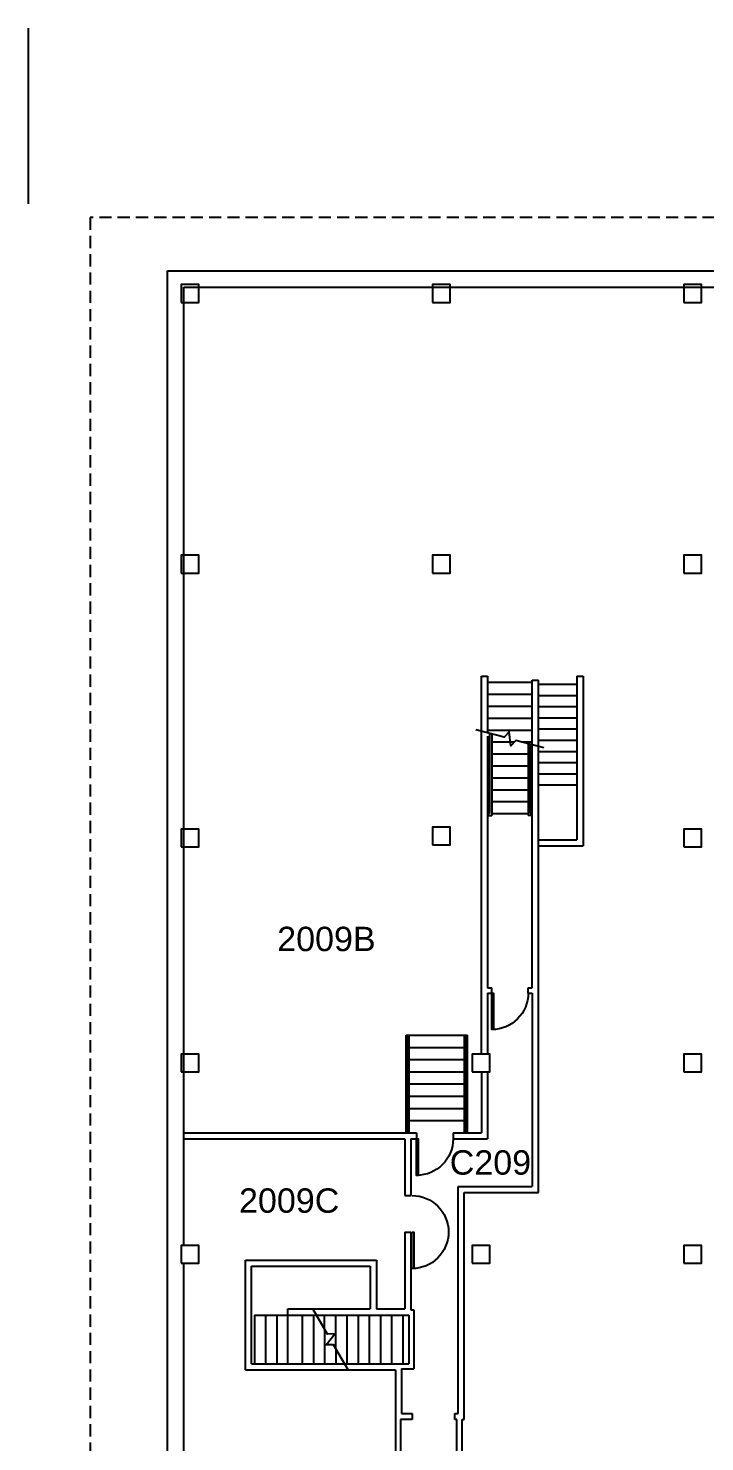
# Model space of a CAD drawing. Header units: inches. Extents: x -1132 to 7533, y -2240 to 4304.
# Drawn here: x 2297 to 2963, y 2861 to 4252 of the extents above; entities that cross this region are included whole.
import ezdxf

# ---------------------------------------------------------------- set-up
doc = ezdxf.new("R2010")
doc.units = ezdxf.units.IN
doc.header["$LTSCALE"] = 96
doc.header["$MEASUREMENT"] = 0
doc.linetypes.add('DASHED4', pattern=[0.1875, 0.125, -0.0625])
doc.layers.get('DEFPOINTS').update_dxf_attribs({"color": 31, "linetype": 'CONTINUOUS'})
for name, color, linetype in [('A-ANNO-ROOM', 4, 'CONTINUOUS'), ('A-COLS', 5, 'CONTINUOUS'), ('A-DOOR', 2, 'CONTINUOUS'), ('A-FLOR-STRS', 2, 'CONTINUOUS'), ('A-WALL-ABOVE', 8, 'DASHED4'), ('A-WALL-FULL', 6, 'CONTINUOUS')]:
    doc.layers.add(name, color=color, linetype=linetype)
doc.styles.add('ARIAL', font='arial.ttf')

msp = doc.modelspace()

# ---------------------------------------------------------------- linework, layer by layer
at = {"layer": 'A-COLS'}
for points in [[(2447.1, 3982.4), (2464.6, 3982.4), (2464.6, 3999.9), (2447.1, 3999.9)], [(2694.6, 3982.4), (2712.1, 3982.4), (2712.1, 3999.9), (2694.6, 3999.9)], [(2942.1, 3982.4), (2959.6, 3982.4), (2959.6, 3999.9), (2942.1, 3999.9)], [(2447.1, 3715.9), (2464.6, 3715.9), (2464.6, 3733.4), (2447.1, 3733.4)], [(2694.6, 3715.9), (2712.1, 3715.9), (2712.1, 3733.4), (2694.6, 3733.4)], [(2942.1, 3715.9), (2959.6, 3715.9), (2959.6, 3733.4), (2942.1, 3733.4)], [(2694.6, 3448.4), (2712.1, 3448.4), (2712.1, 3465.9), (2694.6, 3465.9)], [(2447.1, 3446.4), (2464.6, 3446.4), (2464.6, 3463.9), (2447.1, 3463.9)], [(2942.1, 3446.4), (2959.6, 3446.4), (2959.6, 3463.9), (2942.1, 3463.9)], [(2447.1, 3224.9), (2464.6, 3224.9), (2464.6, 3242.4), (2447.1, 3242.4)], [(2733.6, 3224.9), (2751.1, 3224.9), (2751.1, 3242.4), (2733.6, 3242.4)], [(2733.6, 3224.9), (2751.1, 3224.9), (2751.1, 3242.4), (2733.6, 3242.4)], [(2942.1, 3224.9), (2959.6, 3224.9), (2959.6, 3242.4), (2942.1, 3242.4)], [(2447.1, 3036.4), (2464.6, 3036.4), (2464.6, 3053.9), (2447.1, 3053.9)], [(2733.6, 3036.4), (2751.1, 3036.4), (2751.1, 3053.9), (2733.6, 3053.9)], [(2942.1, 3036.4), (2959.6, 3036.4), (2959.6, 3053.9), (2942.1, 3053.9)]]:
    msp.add_lwpolyline(points, close=True, dxfattribs=at)
at = {"layer": 'A-DOOR'}
for points in [[(2752.9, 3302.4), (2754.6, 3302.4), (2754.6, 3266.4), (2752.9, 3266.4)], [(2678.9, 3158.9), (2680.6, 3158.9), (2680.6, 3122.9), (2678.9, 3122.9)], [(2674.4, 3067.1), (2676.1, 3067.1), (2676.1, 3031.1), (2674.4, 3031.1)]]:
    msp.add_lwpolyline(points, close=True, dxfattribs=at)
at = {"layer": 'A-DOOR', "extrusion": (0, 0, -1)}
for centre, start in [((-2752.9, 3302.4), 180), ((-2678.9, 3158.9), 180), ((-2674.4, 3067.1), 90)]:
    msp.add_arc(centre, 36, start, 270, dxfattribs=at)
at = {"layer": 'A-FLOR-STRS'}
for p, q in [((2748.9, 3608.4), (2792.9, 3608.4)), ((2798.9, 3606.4), (2836.9, 3606.4)), ((2748.9, 3596.6), (2792.9, 3596.6)), ((2798.9, 3595.4), (2836.9, 3595.4)), ((2748.9, 3584.9), (2792.9, 3584.9)), ((2798.9, 3584.4), (2836.9, 3584.4)), ((2748.9, 3573.1), (2792.9, 3573.1)), ((2798.9, 3573.4), (2836.9, 3573.4)), ((2748.9, 3561.4), (2792.9, 3561.4)), ((2748.9, 3549.6), (2750.9, 3549.6)), ((2750.9, 3558), (2750.9, 3479.1)), ((2752.9, 3557.5), (2752.9, 3477.1)), ((2752.9, 3549.6), (2775.3, 3549.6)), ((2782.1, 3549.6), (2792.9, 3549.6)), ((2798.9, 3562.4), (2836.9, 3562.4)), ((2798.9, 3551.4), (2836.9, 3551.4)), ((2748.9, 3537.9), (2750.9, 3537.9)), ((2752.9, 3537.9), (2788.9, 3537.9)), ((2788.9, 3547.8), (2788.9, 3477.1)), ((2790.9, 3547.3), (2790.9, 3479.1)), ((2790.9, 3537.9), (2792.9, 3537.9)), ((2798.9, 3540.4), (2836.9, 3540.4)), ((2748.9, 3526.1), (2750.9, 3526.1)), ((2752.9, 3526.1), (2788.9, 3526.1)), ((2790.9, 3526.1), (2792.9, 3526.1)), ((2798.9, 3529.4), (2836.9, 3529.4)), ((2748.9, 3514.4), (2750.9, 3514.4)), ((2752.9, 3514.4), (2788.9, 3514.4)), ((2790.9, 3514.4), (2792.9, 3514.4)), ((2798.9, 3518.4), (2836.9, 3518.4)), ((2798.9, 3507.4), (2836.9, 3507.4)), ((2748.9, 3502.6), (2750.9, 3502.6)), ((2752.9, 3502.6), (2788.9, 3502.6)), ((2790.9, 3502.6), (2792.9, 3502.6)), ((2748.9, 3490.9), (2750.9, 3490.9)), ((2752.9, 3490.9), (2788.9, 3490.9)), ((2790.9, 3490.9), (2792.9, 3490.9)), ((2748.9, 3479.1), (2750.9, 3479.1)), ((2748.9, 3477.1), (2752.9, 3477.1)), ((2752.9, 3479.1), (2788.9, 3479.1)), ((2792.9, 3477.1), (2788.9, 3477.1)), ((2790.9, 3479.1), (2792.9, 3479.1)), ((2668.7, 3164.9), (2668.7, 3260.9)), ((2668.7, 3260.9), (2729, 3260.9)), ((2670.2, 3164.9), (2670.2, 3260.9)), ((2671.7, 3164.9), (2671.7, 3260.9)), ((2726, 3164.9), (2726, 3260.9)), ((2727.5, 3164.9), (2727.5, 3260.9)), ((2729, 3164.9), (2729, 3260.9)), ((2668.7, 3248.9), (2670.2, 3248.9)), ((2671.7, 3248.9), (2726, 3248.9)), ((2727.5, 3248.9), (2729, 3248.9)), ((2668.7, 3236.9), (2670.2, 3236.9)), ((2671.7, 3236.9), (2726, 3236.9)), ((2727.5, 3236.9), (2729, 3236.9)), ((2668.7, 3224.9), (2670.2, 3224.9)), ((2671.7, 3224.9), (2726, 3224.9)), ((2727.5, 3224.9), (2729, 3224.9)), ((2668.7, 3212.9), (2670.2, 3212.9)), ((2668.7, 3200.9), (2670.2, 3200.9)), ((2671.7, 3212.9), (2726, 3212.9)), ((2671.7, 3200.9), (2726, 3200.9)), ((2727.5, 3212.9), (2729, 3212.9)), ((2727.5, 3200.9), (2729, 3200.9)), ((2668.7, 3188.9), (2670.2, 3188.9)), ((2671.7, 3188.9), (2726, 3188.9)), ((2727.5, 3188.9), (2729, 3188.9)), ((2668.7, 3176.9), (2670.2, 3176.9)), ((2671.7, 3176.9), (2726, 3176.9)), ((2727.5, 3176.9), (2729, 3176.9)), ((2588.4, 2971.6), (2588.4, 2985.4)), ((2599.4, 2952.5), (2599.4, 2985.4)), ((2610.4, 2985.4), (2610.4, 2937.4)), ((2621.4, 2985.4), (2621.4, 2937.4)), ((2632.4, 2985.4), (2632.4, 2937.4)), ((2643.4, 2985.4), (2643.4, 2937.4)), ((2654.4, 2985.4), (2654.4, 2937.4)), ((2665.4, 2985.4), (2665.4, 2937.4))]:
    msp.add_line(p, q, dxfattribs=at)
for points in [[(2804.3, 3543.7), (2776.7, 3551.1), (2771.6, 3545.7), (2770.1, 3559.6), (2765.1, 3554.2), (2737.4, 3561.6)], [(2611.6, 2931.4), (2597.2, 2956.2), (2589.8, 2956), (2598.6, 2966.8), (2591.2, 2966.6), (2576.9, 2991.4)]]:
    msp.add_lwpolyline(points, dxfattribs=at)
at = {"layer": 'A-WALL-ABOVE'}
for p, q in [((3296.6, 4065.9), (2357.6, 4065.9)), ((2357.6, 4065.9), (2357.6, 2641.6))]:
    msp.add_line(p, q, dxfattribs=at)
at = {"layer": 'A-WALL-FULL'}
for p, q in [((2296.6, 4252.3), (2296.6, 4079.4)), ((2433.6, 4013.4), (3220.6, 4013.4)), ((2433.6, 2641.6), (2433.6, 4013.4)), ((2449.6, 3997.4), (3204.6, 3997.4)), ((2449.6, 3053.9), (2449.6, 3997.4)), ((2742.9, 3614.4), (2748.9, 3614.4)), ((2742.9, 3242.4), (2742.9, 3614.4)), ((2748.9, 3614.4), (2748.9, 3558.5)), ((2792.9, 3307.4), (2792.9, 3610.4)), ((2792.9, 3610.4), (2798.9, 3610.4)), ((2798.9, 3105.9), (2798.9, 3610.4)), ((2836.9, 3614.4), (2842.9, 3614.4)), ((2836.9, 3614.4), (2836.9, 3453.4)), ((2842.9, 3614.4), (2842.9, 3447.4)), ((2748.9, 3555.5), (2748.9, 3307.4)), ((2798.9, 3453.4), (2836.9, 3453.4)), ((2798.9, 3447.4), (2842.9, 3447.4)), ((2748.9, 3307.4), (2752.9, 3307.4)), ((2748.9, 3302.4), (2752.9, 3302.4)), ((2748.9, 3302.4), (2748.9, 3242.4)), ((2752.9, 3302.4), (2752.9, 3307.4)), ((2788.9, 3307.4), (2792.9, 3307.4)), ((2788.9, 3302.4), (2788.9, 3307.4)), ((2788.9, 3302.4), (2792.9, 3302.4)), ((2792.9, 3302.4), (2792.9, 3111.9)), ((2742.9, 3224.9), (2742.9, 3164.9)), ((2748.9, 3224.9), (2748.9, 3158.9)), ((2449.6, 3164.9), (2678.9, 3164.9)), ((2678.9, 3164.9), (2678.9, 3158.9)), ((2714.9, 3164.9), (2742.9, 3164.9)), ((2714.9, 3164.9), (2714.9, 3158.9)), ((2449.6, 3158.9), (2667.4, 3158.9)), ((2667.4, 3158.9), (2667.4, 3103.1)), ((2673.4, 3158.9), (2673.4, 3103.1)), ((2673.4, 3158.9), (2678.9, 3158.9)), ((2714.9, 3158.9), (2748.9, 3158.9)), ((2719.9, 2888.4), (2719.9, 3111.9)), ((2719.9, 3111.9), (2792.9, 3111.9)), ((2725.9, 2882.4), (2725.9, 3105.9)), ((2725.9, 3105.9), (2798.9, 3105.9)), ((2667.4, 3103.1), (2673.4, 3103.1)), ((2667.4, 3067.1), (2667.4, 2991.4)), ((2667.4, 3067.1), (2673.4, 3067.1)), ((2673.4, 3067.1), (2673.4, 2990.4)), ((2449.6, 2736.4), (2449.6, 3036.4)), ((2510.4, 2931.4), (2510.4, 3039.4)), ((2510.4, 3039.4), (2639.4, 3039.4)), ((2639.4, 3039.4), (2639.4, 2991.4)), ((2516.4, 2937.4), (2516.4, 3033.4)), ((2516.4, 3033.4), (2633.4, 3033.4)), ((2633.4, 3033.4), (2633.4, 2991.4)), ((2576.9, 2991.4), (2633.4, 2991.4)), ((2580.4, 2985.4), (2671.4, 2985.4)), ((2639.4, 2991.4), (2667.4, 2991.4)), ((2671.4, 2985.4), (2671.4, 2937.4)), ((2673.4, 2990.4), (2676.4, 2990.4)), ((2676.4, 2990.4), (2676.4, 2932.4)), ((2516.4, 2937.4), (2671.4, 2937.4)), ((2510.4, 2931.4), (2658.1, 2931.4)), ((2658.1, 2931.4), (2658.1, 2754.9)), ((2664.1, 2932.4), (2664.1, 2888.4)), ((2664.1, 2932.4), (2676.4, 2932.4)), ((2674.6, 2882.4), (2663.1, 2882.4)), ((2663.1, 2882.4), (2663.1, 2748.9)), ((2664.1, 2888.4), (2674.6, 2888.4)), ((2674.6, 2888.4), (2674.6, 2882.4)), ((2716.6, 2882.4), (2716.6, 2888.4)), ((2716.6, 2888.4), (2719.9, 2888.4)), ((2718.6, 2882.4), (2716.6, 2882.4)), ((2718.6, 2794.4), (2718.6, 2882.4)), ((2723.9, 2799.6), (2723.9, 2882.4)), ((2723.9, 2882.4), (2725.9, 2882.4))]:
    msp.add_line(p, q, dxfattribs=at)
at = {"layer": 'DEFPOINTS'}
for p, q in [((2748.9, 3555.5), (2748.9, 3447.4)), ((2519.2, 2985.4), (2519.2, 2937.4)), ((2519.2, 2985.4), (2580.4, 2985.4)), ((2530.2, 2985.4), (2530.2, 2937.4)), ((2541.2, 2985.4), (2541.2, 2937.4)), ((2552.2, 2991.4), (2576.9, 2991.4)), ((2552.2, 2937.4), (2552.2, 2991.4)), ((2566.4, 2985.4), (2566.4, 2937.4)), ((2577.4, 2985.4), (2577.4, 2937.4)), ((2588.4, 2971.6), (2588.4, 2937.4)), ((2599.4, 2952.5), (2599.4, 2937.4))]:
    msp.add_line(p, q, dxfattribs=at)
msp.add_lwpolyline([(2611.6, 2931.4), (2597.2, 2956.2), (2589.8, 2956), (2598.6, 2966.8), (2591.2, 2966.6), (2576.9, 2991.4)], dxfattribs=at)

# ---------------------------------------------------------------- texts
at = {"layer": 'A-ANNO-ROOM', "style": 'ARIAL'}
for s, p in [('2009B', (2541.7, 3343.7)), ('C209', (2711.6, 3123.6)), ('2009C', (2504.1, 3086.1))]:
    msp.add_text(s, height=24, dxfattribs=at).set_placement(p)

doc.saveas('drawing.dxf')
